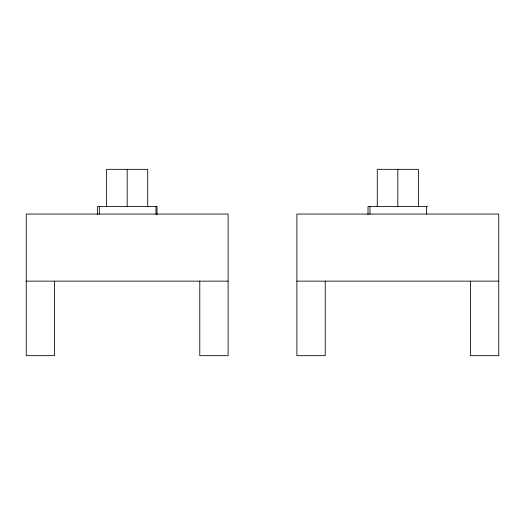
<?xml version="1.0" encoding="UTF-8"?>
<svg xmlns="http://www.w3.org/2000/svg" width="525" height="525" viewBox="0 0 525 525"><rect width="100%" height="100%" fill="white"/><g stroke="black" fill="none" stroke-linecap="round" stroke-linejoin="round"><path stroke-width="0.79" d="M427.639 206.594L368.005 206.594L368.005 214.699M26.25 281.137L228.106 281.137M296.894 281.137L498.75 281.137M470.426 281.137L470.426 355.674L498.75 355.674L498.75 214.049L296.894 214.049L296.894 355.674L325.224 355.674L325.224 281.137M426.635 206.594L426.635 214.049M418.366 206.594L418.366 169.326L377.278 169.326L377.278 206.594M397.825 169.326L397.825 206.594M369.967 206.594L369.967 214.049M199.776 281.137L199.776 355.674L228.106 355.674L228.106 214.049L26.25 214.049L26.25 355.674L54.574 355.674L54.574 281.137M156.995 214.699L156.995 206.594L97.361 206.594L97.361 214.699M155.991 206.594L155.991 214.049M147.722 206.594L147.722 169.326L106.634 169.326L106.634 206.594M127.175 169.326L127.175 206.594M99.317 206.594L99.317 214.049"/></g></svg>
